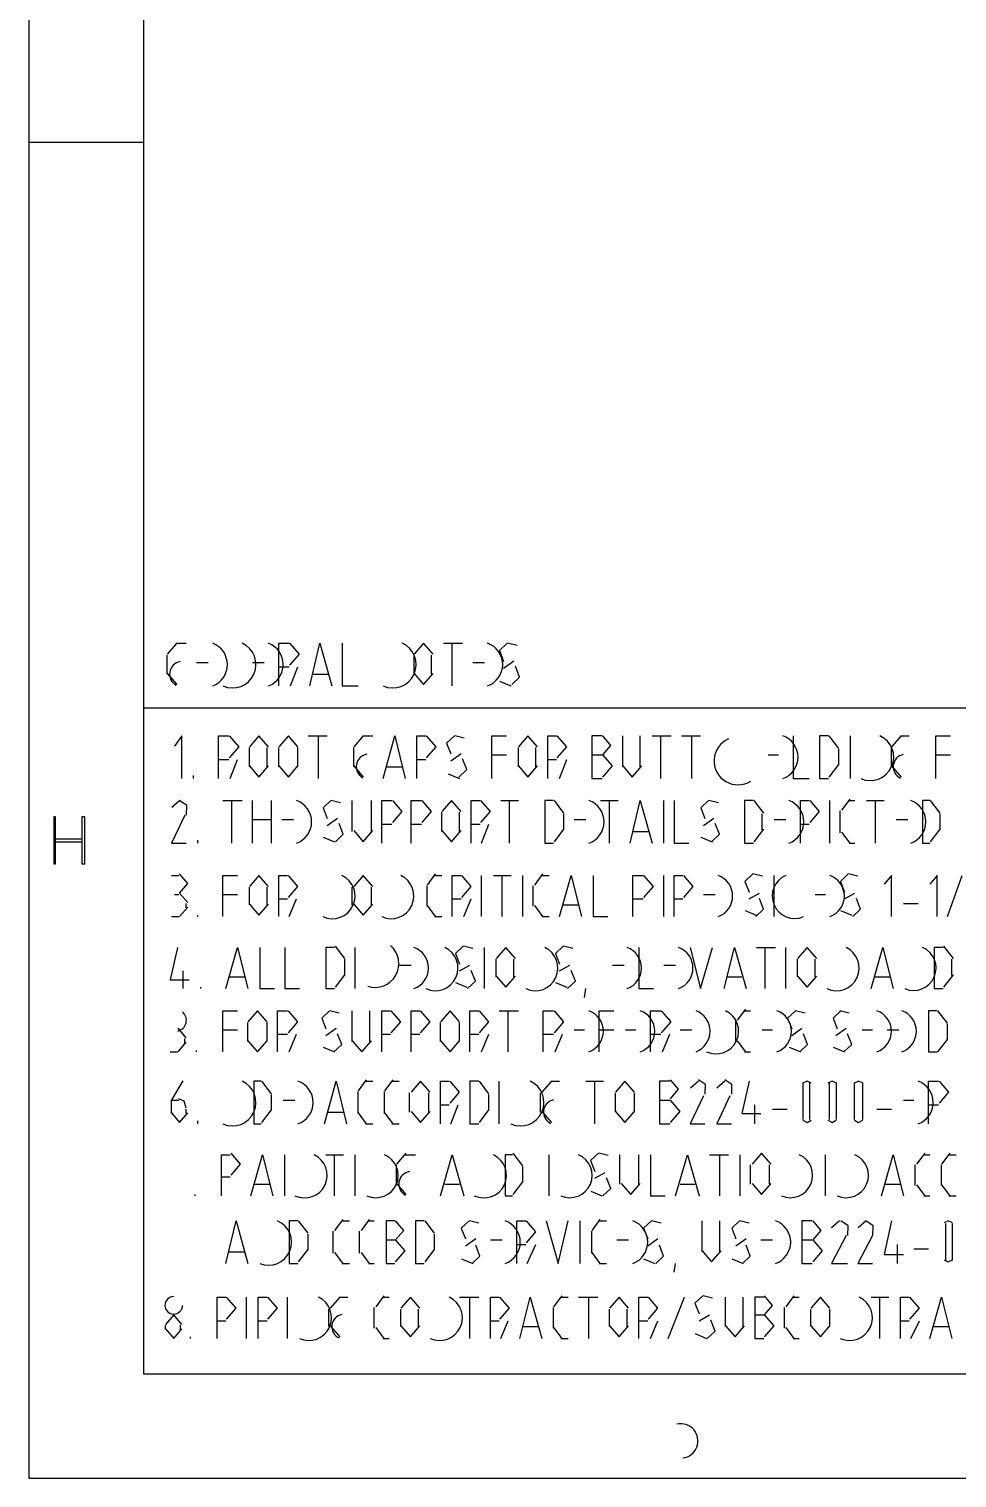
# Model space of a CAD drawing. Header units: millimetres. Extents: x 35 to 1147, y 31 to 824.
# Drawn here: x 42.9 to 118.7, y 31 to 149.3 of the extents above; entities that cross this region are included whole.
import ezdxf

# ---------------------------------------------------------------- set-up
doc = ezdxf.new("R2010")
doc.units = ezdxf.units.MM
for name, color, linetype in [('ARCS', 4, 'Continuous'), ('CURVES', 6, 'Continuous'), ('LINES', 7, 'Continuous'), ('RECTANGLES', 3, 'Continuous')]:
    doc.layers.add(name, color=color, linetype=linetype)

msp = doc.modelspace()

# ---------------------------------------------------------------- linework, layer by layer
at = {"layer": 'ARCS'}
for centre, radius, start, end in [((57.22, 97.42), 1.86, 290.7723, 69.2277), ((59.5, 97.42), 1.91, 245.8545, 65.8545), ((61.78, 97.42), 1.86, 290.7723, 69.2277), ((72.58, 97.42), 1.91, 245.8545, 65.8545), ((79.72, 97.42), 1.84, 289.0256, 70.9744), ((55.39, 96.64), 1.03, 98.8807, 242.0205), ((100.78, 89.56), 1.96, 113.8059, 302.0054), ((103.84, 89.86), 1.84, 289.0256, 70.9744), ((111.58, 89.86), 1.91, 245.8545, 65.8545), ((70.63, 89.08), 1.03, 98.8807, 242.0205), ((114.46, 89.08), 1.01, 100.6197, 246.3706), ((64.12, 84.58), 1.84, 289.0256, 70.9744), ((88, 84.58), 1.84, 289.0256, 70.9744), ((104.32, 84.58), 1.84, 289.0256, 70.9744), ((114.28, 84.58), 1.84, 289.0256, 70.9744), ((67.66, 78.52), 1.85, 245.0952, 65.0952), ((72.46, 78.52), 1.85, 245.0952, 65.0952), ((98.56, 78.52), 1.78, 289.6538, 70.3462), ((105.4, 78.52), 1.83, 113.1986, 293.1986), ((107.68, 78.52), 1.78, 289.6538, 70.3462), ((71.14, 73), 1.94, 252.0721, 49.1849), ((73.72, 72.64), 1.78, 289.6538, 70.3462), ((76.06, 72.64), 1.85, 245.0952, 65.0952), ((84.22, 72.64), 1.85, 245.0952, 65.0952), ((91.12, 72.64), 1.78, 289.6538, 70.3462), ((95.32, 72.64), 1.78, 289.6538, 70.3462), ((108.82, 72.64), 1.85, 245.0952, 65.0952), ((115.12, 72.64), 1.83, 246.8014, 66.8014), ((54.82, 68.38), 0.911, 282.9946, 49.7636), ((88, 67.48), 1.78, 289.6538, 70.3462), ((92.2, 67.48), 1.78, 289.6538, 70.3462), ((96.7, 67.48), 1.8, 291.4477, 68.5523), ((98.98, 67.48), 1.85, 245.0952, 65.0952), ((103.36, 67.48), 1.78, 289.6538, 70.3462), ((111.52, 67.48), 1.78, 289.6538, 70.3462), ((113.56, 67.48), 1.78, 289.6538, 70.3462), ((59.5, 61.66), 1.91, 245.8545, 65.8545), ((64.24, 61.66), 1.84, 289.0256, 70.9744), ((83.02, 61.66), 1.91, 245.8545, 65.8545), ((114.88, 61.66), 1.84, 289.0256, 70.9744), ((85.9, 60.88), 1.01, 100.6197, 246.3706), ((65.38, 55.72), 1.85, 245.0952, 65.0952), ((71.2, 55.72), 1.83, 246.8014, 66.8014), ((80.02, 55.72), 1.85, 245.0952, 65.0952), ((87.04, 55.72), 1.83, 246.8014, 66.8014), ((105.04, 55.72), 1.83, 246.8014, 66.8014), ((109.6, 55.72), 1.83, 246.8014, 66.8014), ((74.11, 55), 1.03, 98.8807, 242.0205), ((62.44, 50.26), 1.88, 247.5206, 67.5206), ((81.16, 50.26), 1.84, 289.0256, 70.9744), ((91.54, 50.26), 1.86, 290.7723, 69.2277), ((103.24, 50.26), 1.84, 289.0256, 70.9744), ((54.7, 45.1), 0.72, 90, 0), ((65.74, 44.08), 1.85, 245.0952, 65.0952), ((76.42, 44.08), 1.85, 245.0952, 65.0952), ((109.9, 44.08), 1.85, 245.0952, 65.0952), ((68.62, 43.36), 1.01, 100.6197, 246.3706), ((96.1, 34.03), 1.4, 276.9811, 103.0919)]:
    msp.add_arc(centre, radius, start, end, dxfattribs=at)
at = {"layer": 'CURVES'}
for p, q in [((54.94, 99.16), (54.16, 98.26)), ((63.28, 95.68), (63.28, 99.16)), ((63.28, 99.16), (64.12, 99.16)), ((64.96, 98.26), (64.18, 99.16)), ((64.18, 97.36), (64.96, 98.26)), ((65.8, 95.68), (66.64, 99.16)), ((66.64, 99.16), (67.6, 95.68)), ((68.44, 99.16), (68.44, 95.68)), ((75.1, 99.16), (74.32, 98.26)), ((75.88, 98.26), (75.1, 99.16)), ((81.94, 99.16), (81.3, 98.56)), ((81.3, 98.56), (81.64, 97.68)), ((82.73, 98.97), (81.96, 99.16)), ((82.94, 96.4), (82.6, 97.28)), ((54.16, 96.7), (54.94, 95.8)), ((74.32, 96.7), (75.1, 95.8)), ((75.1, 95.8), (75.88, 96.7)), ((81.31, 96.07), (82.23, 95.68)), ((82.3, 95.8), (82.94, 96.4)), ((68.44, 95.68), (69.76, 95.68)), ((55.36, 91.6), (54.76, 90.76)), ((55.36, 88.12), (55.36, 91.6)), ((58.36, 88.12), (58.36, 91.6)), ((58.36, 91.6), (59.2, 91.6)), ((60.04, 90.7), (59.26, 91.6)), ((61.66, 91.6), (60.88, 90.7)), ((62.44, 90.7), (61.66, 91.6)), ((64.06, 91.6), (63.28, 90.7)), ((64.84, 90.7), (64.06, 91.6)), ((70.18, 91.6), (69.4, 90.7)), ((71.8, 88.12), (72.76, 91.6)), ((72.76, 91.6), (73.6, 88.12)), ((74.56, 88.12), (74.56, 91.6)), ((74.56, 91.6), (75.28, 91.6)), ((76.12, 90.7), (75.34, 91.6)), ((77.62, 91.6), (76.98, 91)), ((78.41, 91.41), (77.64, 91.6)), ((80.68, 88.12), (80.68, 91.6)), ((80.68, 91.6), (81.88, 91.6)), ((83.62, 91.6), (82.84, 90.7)), ((84.4, 90.7), (83.62, 91.6)), ((85.24, 88.12), (85.24, 91.6)), ((85.24, 91.6), (85.96, 91.6)), ((86.8, 90.7), (86.02, 91.6)), ((89.68, 91.6), (88.84, 91.6)), ((88.84, 91.6), (88.84, 88.12)), ((90.4, 90.82), (89.74, 91.6)), ((105.28, 91.6), (105.28, 88.12)), ((108.16, 91.6), (107.44, 91.6)), ((107.44, 91.6), (107.44, 88.12)), ((109, 90.58), (108.22, 91.6)), ((114.1, 91.6), (113.32, 90.7)), ((116.92, 88.12), (116.92, 91.6)), ((116.92, 91.6), (118.12, 91.6)), ((59.26, 89.8), (60.04, 90.7)), ((75.34, 89.8), (76.12, 90.7)), ((76.98, 91), (77.32, 90.12)), ((86.02, 89.8), (86.8, 90.7)), ((89.74, 90.04), (90.4, 90.82)), ((90.52, 89.14), (89.74, 90.04)), ((60.88, 89.14), (61.66, 88.24)), ((61.66, 88.24), (62.44, 89.14)), ((63.28, 89.14), (64.06, 88.24)), ((64.06, 88.24), (64.84, 89.14)), ((69.4, 89.14), (70.18, 88.24)), ((77.98, 88.24), (78.62, 88.84)), ((78.62, 88.84), (78.28, 89.72)), ((82.84, 89.14), (83.62, 88.24)), ((83.62, 88.24), (84.4, 89.14)), ((89.74, 88.24), (90.52, 89.14)), ((91.36, 89.14), (92.14, 88.24)), ((92.14, 88.24), (92.92, 89.14)), ((108.22, 88.24), (109, 89.26)), ((113.32, 89.14), (114.1, 88.24)), ((77.11, 88.51), (78.03, 88.12)), ((105.28, 88.12), (106.6, 88.12)), ((109.9, 86.44), (109.24, 85.54)), ((55.19, 86.32), (54.54, 85.75)), ((55.76, 85.92), (55.18, 86.32)), ((55.74, 85.13), (55.76, 85.92)), ((67.54, 86.32), (66.9, 85.72)), ((66.9, 85.72), (67.24, 84.84)), ((68.33, 86.13), (67.56, 86.32)), ((71.68, 82.84), (71.68, 86.32)), ((71.68, 86.32), (72.52, 86.32)), ((73.36, 85.42), (72.58, 86.32)), ((72.58, 84.52), (73.36, 85.42)), ((74.08, 82.84), (74.08, 86.32)), ((74.08, 86.32), (74.92, 86.32)), ((75.76, 85.42), (74.98, 86.32)), ((74.98, 84.52), (75.76, 85.42)), ((77.38, 86.32), (76.6, 85.42)), ((78.16, 85.42), (77.38, 86.32)), ((79, 82.84), (79, 86.32)), ((79, 86.32), (79.72, 86.32)), ((80.56, 85.42), (79.78, 86.32)), ((79.78, 84.52), (80.56, 85.42)), ((85.72, 86.32), (85, 86.32)), ((85, 86.32), (85, 82.84)), ((86.56, 85.3), (85.78, 86.32)), ((91.96, 82.84), (92.8, 86.32)), ((92.8, 86.32), (93.76, 82.84)), ((95.56, 86.32), (95.56, 82.84)), ((98.38, 86.32), (97.74, 85.72)), ((97.74, 85.72), (98.08, 84.84)), ((99.17, 86.13), (98.4, 86.32)), ((102.04, 86.32), (101.32, 86.32)), ((101.32, 86.32), (101.32, 82.84)), ((102.88, 85.3), (102.1, 86.32)), ((105.88, 82.84), (105.88, 86.32)), ((105.88, 86.32), (106.6, 86.32)), ((107.44, 85.42), (106.66, 86.32)), ((106.66, 84.52), (107.44, 85.42)), ((116.44, 86.32), (115.84, 86.32)), ((115.84, 86.32), (115.84, 82.84)), ((117.28, 85.3), (116.5, 86.32)), ((55.6, 85.12), (54.52, 82.84)), ((68.54, 83.56), (68.2, 84.44)), ((99.26, 83.56), (98.92, 84.44)), ((54.52, 82.84), (55.72, 82.84)), ((66.91, 83.33), (67.83, 82.96)), ((67.9, 82.96), (68.54, 83.56)), ((69.4, 83.86), (70.18, 82.96)), ((70.18, 82.96), (70.96, 83.86)), ((76.6, 83.86), (77.38, 82.96)), ((77.38, 82.96), (78.16, 83.86)), ((85.78, 82.96), (86.56, 83.98)), ((95.56, 82.84), (96.76, 82.84)), ((97.75, 83.33), (98.67, 82.96)), ((98.62, 82.96), (99.26, 83.56)), ((102.1, 82.96), (102.88, 83.98)), ((109.24, 83.74), (109.9, 82.84)), ((116.5, 82.96), (117.28, 83.98)), ((55.84, 79.54), (55.18, 80.32)), ((55.18, 78.76), (55.84, 79.54)), ((58.72, 76.84), (58.72, 80.2)), ((58.72, 80.2), (59.92, 80.2)), ((61.66, 80.2), (60.88, 79.3)), ((62.44, 79.3), (61.66, 80.2)), ((63.28, 76.84), (63.28, 80.2)), ((63.28, 80.2), (64, 80.2)), ((64.84, 79.3), (64.06, 80.2)), ((64.06, 78.4), (64.84, 79.3)), ((70.18, 80.2), (69.4, 79.3)), ((70.96, 79.3), (70.18, 80.2)), ((76.06, 80.32), (75.4, 79.42)), ((77.44, 76.84), (77.44, 80.2)), ((77.44, 80.2), (78.16, 80.2)), ((79, 79.3), (78.22, 80.2)), ((78.22, 78.4), (79, 79.3)), ((84.82, 80.32), (84.16, 79.42)), ((86.2, 76.84), (87.16, 80.2)), ((87.16, 80.2), (88, 76.84)), ((88.96, 80.2), (88.96, 76.84)), ((92.2, 76.84), (92.2, 80.2)), ((92.2, 80.2), (93.04, 80.2)), ((93.88, 79.3), (93.1, 80.2)), ((93.1, 78.4), (93.88, 79.3)), ((95.56, 76.84), (95.56, 80.2)), ((95.56, 80.2), (96.28, 80.2)), ((97.12, 79.3), (96.34, 80.2)), ((96.34, 78.4), (97.12, 79.3)), ((101.98, 80.32), (101.34, 79.72)), ((101.34, 79.72), (101.68, 78.84)), ((102.77, 80.13), (102, 80.32)), ((109.78, 80.32), (109.14, 79.72)), ((109.14, 79.72), (109.48, 78.84)), ((110.57, 80.13), (109.8, 80.32)), ((113.32, 80.2), (112.72, 79.48)), ((113.32, 76.84), (113.32, 80.2)), ((117.04, 80.2), (116.44, 79.48)), ((117.04, 76.84), (117.04, 80.2)), ((55.84, 77.98), (55.18, 78.76)), ((102.86, 77.44), (102.52, 78.32)), ((110.78, 77.44), (110.44, 78.32)), ((55.18, 76.84), (55.84, 77.62)), ((60.88, 77.86), (61.66, 76.96)), ((61.66, 76.96), (62.44, 77.86)), ((69.4, 77.86), (70.18, 76.96)), ((70.18, 76.96), (70.96, 77.86)), ((75.4, 77.74), (76.06, 76.84)), ((84.16, 77.74), (84.82, 76.84)), ((101.35, 77.33), (102.27, 76.96)), ((102.22, 76.84), (102.86, 77.44)), ((109.15, 77.33), (110.07, 76.96)), ((110.14, 76.84), (110.78, 77.44)), ((88.96, 76.84), (90.16, 76.84)), ((55, 74.32), (54.4, 71.68)), ((58.96, 70.96), (59.92, 74.32)), ((59.92, 74.32), (60.76, 70.96)), ((61.72, 74.32), (61.72, 70.96)), ((63.76, 74.32), (63.76, 70.96)), ((67.84, 74.32), (67.12, 74.32)), ((67.12, 74.32), (67.12, 70.96)), ((68.68, 73.42), (67.9, 74.44)), ((78.34, 74.44), (77.7, 73.84)), ((77.7, 73.84), (78.04, 72.96)), ((79.13, 74.25), (78.36, 74.44)), ((81.82, 74.32), (81.04, 73.42)), ((82.6, 73.42), (81.82, 74.32)), ((86.5, 74.44), (85.86, 73.84)), ((85.86, 73.84), (86.2, 72.96)), ((87.29, 74.25), (86.52, 74.44)), ((92.68, 74.32), (92.68, 70.96)), ((96.88, 74.32), (97.72, 70.96)), ((97.72, 70.96), (98.68, 74.32)), ((99.64, 70.96), (100.48, 74.32)), ((100.48, 74.32), (101.44, 70.96)), ((106.42, 74.32), (105.64, 73.42)), ((107.2, 73.42), (106.42, 74.32)), ((111.64, 70.96), (112.6, 74.32)), ((112.6, 74.32), (113.44, 70.96)), ((117.52, 74.32), (116.8, 74.32)), ((116.8, 74.32), (116.8, 70.96)), ((118.36, 73.42), (117.58, 74.44)), ((79.34, 71.56), (79, 72.44)), ((87.5, 71.56), (87.16, 72.44)), ((54.4, 71.68), (55.96, 71.68)), ((67.9, 71.08), (68.68, 72.1)), ((77.71, 71.45), (78.63, 71.08)), ((78.7, 70.96), (79.34, 71.56)), ((81.04, 71.98), (81.82, 71.08)), ((81.82, 71.08), (82.6, 71.98)), ((85.87, 71.45), (86.79, 71.08)), ((86.86, 70.96), (87.5, 71.56)), ((105.64, 71.98), (106.42, 71.08)), ((106.42, 71.08), (107.2, 71.98)), ((117.58, 71.08), (118.36, 72.1)), ((61.72, 70.96), (62.92, 70.96)), ((63.76, 70.96), (64.96, 70.96)), ((92.68, 70.96), (93.88, 70.96)), ((58.72, 65.8), (58.72, 69.16)), ((58.72, 69.16), (59.92, 69.16)), ((61.54, 69.16), (60.76, 68.26)), ((62.32, 68.26), (61.54, 69.16)), ((63.16, 65.8), (63.16, 69.16)), ((63.16, 69.16), (64, 69.16)), ((64.84, 68.26), (64.06, 69.16)), ((67.42, 69.16), (66.78, 68.56)), ((68.21, 68.97), (67.44, 69.16)), ((71.68, 65.8), (71.68, 69.16)), ((71.68, 69.16), (72.4, 69.16)), ((73.24, 68.26), (72.46, 69.16)), ((74.08, 65.8), (74.08, 69.16)), ((74.08, 69.16), (74.8, 69.16)), ((75.64, 68.26), (74.86, 69.16)), ((77.26, 69.16), (76.48, 68.26)), ((78.04, 68.26), (77.26, 69.16)), ((78.88, 65.8), (78.88, 69.16)), ((78.88, 69.16), (79.6, 69.16)), ((80.44, 68.26), (79.66, 69.16)), ((84.88, 65.8), (84.88, 69.16)), ((84.88, 69.16), (85.72, 69.16)), ((86.56, 68.26), (85.78, 69.16)), ((89.44, 65.8), (89.44, 69.16)), ((89.44, 69.16), (90.64, 69.16)), ((93.64, 65.8), (93.64, 69.16)), ((93.64, 69.16), (94.48, 69.16)), ((95.32, 68.26), (94.54, 69.16)), ((101.38, 69.28), (100.72, 68.38)), ((105.46, 69.16), (104.82, 68.56)), ((106.25, 68.97), (105.48, 69.16)), ((109.18, 69.16), (108.54, 68.56)), ((109.85, 68.97), (109.08, 69.16)), ((117.04, 69.16), (116.32, 69.16)), ((116.32, 69.16), (116.32, 65.8)), ((117.88, 68.14), (117.1, 69.16)), ((55.72, 66.94), (55.06, 67.72)), ((64.06, 67.36), (64.84, 68.26)), ((66.78, 68.56), (67.12, 67.68)), ((72.46, 67.36), (73.24, 68.26)), ((74.86, 67.36), (75.64, 68.26)), ((79.66, 67.36), (80.44, 68.26)), ((85.78, 67.36), (86.56, 68.26)), ((94.54, 67.36), (95.32, 68.26)), ((104.82, 68.56), (105.16, 67.68)), ((108.54, 68.56), (108.88, 67.68)), ((55.06, 65.8), (55.72, 66.58)), ((60.76, 66.7), (61.54, 65.8)), ((61.54, 65.8), (62.32, 66.7)), ((67.78, 65.8), (68.42, 66.4)), ((68.42, 66.4), (68.08, 67.28)), ((69.28, 66.7), (70.06, 65.8)), ((70.06, 65.8), (70.84, 66.7)), ((76.48, 66.7), (77.26, 65.8)), ((77.26, 65.8), (78.04, 66.7)), ((100.72, 66.7), (101.38, 65.8)), ((105.82, 65.8), (106.46, 66.4)), ((106.46, 66.4), (106.12, 67.28)), ((109.42, 65.8), (110.06, 66.4)), ((110.06, 66.4), (109.72, 67.28)), ((117.1, 65.8), (117.88, 66.82)), ((66.91, 66.17), (67.83, 65.8)), ((104.95, 66.17), (105.87, 65.8)), ((108.55, 66.17), (109.47, 65.8)), ((55.43, 63.42), (54.52, 61.89)), ((61.84, 63.4), (61.24, 63.4)), ((61.24, 63.4), (61.24, 59.92)), ((62.68, 62.38), (61.9, 63.4)), ((67, 59.92), (67.96, 63.4)), ((67.96, 63.4), (68.8, 59.92)), ((70.42, 63.52), (69.76, 62.62)), ((72.58, 63.52), (71.92, 62.62)), ((74.86, 63.4), (74.08, 62.5)), ((75.64, 62.5), (74.86, 63.4)), ((76.48, 59.92), (76.48, 63.4)), ((76.48, 63.4), (77.2, 63.4)), ((78.04, 62.5), (77.26, 63.4)), ((79.6, 63.4), (78.88, 63.4)), ((78.88, 63.4), (78.88, 59.92)), ((80.44, 62.38), (79.66, 63.4)), ((85.54, 63.4), (84.76, 62.5)), ((91.54, 63.4), (90.76, 62.5)), ((92.32, 62.5), (91.54, 63.4)), ((95.2, 63.4), (94.36, 63.4)), ((94.36, 63.4), (94.36, 59.92)), ((95.92, 62.74), (95.26, 63.52)), ((95.26, 61.96), (95.92, 62.74)), ((97.55, 63.4), (96.9, 62.83)), ((98.12, 63.12), (97.54, 63.52)), ((98.1, 62.33), (98.12, 63.12)), ((99.71, 63.4), (99.06, 62.83)), ((100.28, 63.12), (99.7, 63.52)), ((100.26, 62.33), (100.28, 63.12)), ((101.68, 63.4), (101.08, 60.76)), ((106.07, 63.29), (106.07, 60.27)), ((106.42, 63.4), (106.08, 63.23)), ((106.76, 63.23), (106.42, 63.4)), ((106.65, 60.27), (106.65, 63.29)), ((108.46, 63.4), (108.12, 63.23)), ((108.23, 63.29), (108.23, 60.27)), ((108.8, 63.23), (108.46, 63.4)), ((108.81, 60.27), (108.81, 63.29)), ((110.27, 63.29), (110.27, 60.27)), ((110.62, 63.4), (110.28, 63.23)), ((110.96, 63.23), (110.62, 63.4)), ((110.97, 60.27), (110.97, 63.29)), ((116.32, 59.92), (116.32, 63.4)), ((116.32, 63.4), (117.16, 63.4)), ((118, 62.5), (117.22, 63.4)), ((55.56, 61.77), (55.11, 61.95)), ((55.72, 61.21), (55.56, 61.77)), ((77.26, 61.6), (78.04, 62.5)), ((96.04, 60.94), (95.26, 61.84)), ((97.96, 62.2), (96.88, 59.92)), ((100.12, 62.2), (99.04, 59.92)), ((117.22, 61.6), (118, 62.5)), ((54.52, 60.82), (55.18, 60.04)), ((55.18, 60.04), (55.84, 60.82)), ((61.9, 60.04), (62.68, 61.06)), ((69.76, 60.82), (70.42, 59.92)), ((71.92, 60.82), (72.58, 59.92)), ((74.08, 60.94), (74.86, 60.04)), ((74.86, 60.04), (75.64, 60.94)), ((79.66, 60.04), (80.44, 61.06)), ((84.76, 60.94), (85.54, 60.04)), ((90.76, 60.94), (91.54, 60.04)), ((91.54, 60.04), (92.32, 60.94)), ((95.26, 60.04), (96.04, 60.94)), ((101.08, 60.76), (102.64, 60.76)), ((96.88, 59.92), (98.08, 59.92)), ((99.04, 59.92), (100.24, 59.92)), ((106.08, 60.21), (106.42, 60.04)), ((106.42, 60.04), (106.76, 60.21)), ((108.12, 60.21), (108.46, 60.04)), ((108.46, 60.04), (108.8, 60.21)), ((110.28, 60.21), (110.62, 60.04)), ((110.62, 60.04), (110.96, 60.21)), ((58.6, 54.04), (58.6, 57.4)), ((58.6, 57.4), (59.32, 57.4)), ((60.16, 56.62), (59.38, 57.52)), ((61, 54.04), (61.96, 57.4)), ((61.96, 57.4), (62.8, 54.04)), ((73.66, 57.52), (72.88, 56.62)), ((76.48, 54.04), (77.44, 57.4)), ((77.44, 57.4), (78.4, 54.04)), ((82.36, 57.4), (81.76, 57.4)), ((81.76, 57.4), (81.76, 54.04)), ((83.2, 56.5), (82.42, 57.52)), ((89.38, 57.52), (88.74, 56.92)), ((88.74, 56.92), (89.08, 56.04)), ((90.17, 57.33), (89.4, 57.52)), ((93.64, 57.4), (93.64, 54.04)), ((95.68, 54.04), (96.64, 57.4)), ((96.64, 57.4), (97.6, 54.04)), ((102.7, 57.52), (101.92, 56.62)), ((103.48, 56.62), (102.7, 57.52)), ((112.48, 54.04), (113.44, 57.4)), ((113.44, 57.4), (114.28, 54.04)), ((116.02, 57.52), (115.36, 56.62)), ((118.06, 57.52), (117.4, 56.62)), ((59.38, 55.72), (60.16, 56.62)), ((72.88, 55.06), (73.66, 54.16)), ((82.42, 54.16), (83.2, 55.18)), ((88.75, 54.43), (89.67, 54.04)), ((89.74, 54.04), (90.38, 54.64)), ((90.38, 54.64), (90.04, 55.52)), ((91.24, 55.06), (92.02, 54.16)), ((92.02, 54.16), (92.8, 55.06)), ((101.92, 55.06), (102.7, 54.16)), ((102.7, 54.16), (103.48, 55.06)), ((115.36, 54.94), (116.02, 54.04)), ((117.4, 54.94), (118.06, 54.04)), ((93.64, 54.04), (94.84, 54.04)), ((68.5, 52.12), (67.84, 51.22)), ((70.66, 52.12), (70, 51.22)), ((89.5, 52.12), (88.84, 51.22)), ((58.96, 48.52), (59.8, 52)), ((59.8, 52), (60.76, 48.52)), ((64.84, 52), (64.12, 52)), ((64.12, 52), (64.12, 48.52)), ((65.68, 50.98), (64.9, 52)), ((72.76, 52), (72.04, 52)), ((72.04, 52), (72.04, 48.52)), ((73.48, 51.22), (72.82, 52)), ((72.82, 50.44), (73.48, 51.22)), ((75.16, 52), (74.44, 52)), ((74.44, 52), (74.44, 48.52)), ((76, 50.98), (75.22, 52)), ((78.82, 52), (78.18, 51.4)), ((78.18, 51.4), (78.52, 50.52)), ((79.61, 51.81), (78.84, 52)), ((82.72, 48.52), (82.72, 52)), ((82.72, 52), (83.44, 52)), ((84.28, 51.1), (83.5, 52)), ((83.5, 50.2), (84.28, 51.1)), ((85.12, 52), (86.08, 48.52)), ((86.08, 48.52), (86.92, 52)), ((93.7, 52), (93.06, 51.4)), ((93.06, 51.4), (93.4, 50.52)), ((94.49, 51.81), (93.72, 52)), ((100.9, 52), (100.26, 51.4)), ((100.26, 51.4), (100.6, 50.52)), ((101.69, 51.81), (100.92, 52)), ((106.84, 52), (106, 52)), ((106, 52), (106, 48.52)), ((107.56, 51.22), (106.9, 52)), ((106.9, 50.44), (107.56, 51.22)), ((109.07, 52), (108.42, 51.43)), ((109.76, 51.6), (109.18, 52)), ((109.74, 50.81), (109.76, 51.6)), ((111.23, 52), (110.58, 51.43)), ((111.8, 51.6), (111.22, 52)), ((111.78, 50.81), (111.8, 51.6)), ((113.32, 52), (112.72, 49.24)), ((117.94, 52), (117.6, 51.83)), ((117.71, 51.77), (117.71, 48.75)), ((118.28, 51.83), (117.94, 52)), ((118.29, 48.75), (118.29, 51.77)), ((73.6, 49.54), (72.82, 50.44)), ((79.7, 49.12), (79.36, 50)), ((94.7, 49.12), (94.36, 50)), ((101.78, 49.12), (101.44, 50)), ((107.68, 49.54), (106.9, 50.44)), ((109.6, 50.8), (108.4, 48.52)), ((111.76, 50.8), (110.56, 48.52)), ((64.9, 48.64), (65.68, 49.66)), ((67.84, 49.42), (68.5, 48.52)), ((70, 49.42), (70.66, 48.52)), ((72.82, 48.64), (73.6, 49.54)), ((75.22, 48.64), (76, 49.66)), ((78.19, 48.91), (79.11, 48.52)), ((79.06, 48.52), (79.7, 49.12)), ((88.84, 49.42), (89.5, 48.52)), ((93.07, 48.91), (93.99, 48.52)), ((94.06, 48.52), (94.7, 49.12)), ((97.84, 49.54), (98.62, 48.64)), ((98.62, 48.64), (99.4, 49.54)), ((100.27, 48.91), (101.19, 48.52)), ((101.14, 48.52), (101.78, 49.12)), ((106.9, 48.64), (107.68, 49.54)), ((108.4, 48.52), (109.72, 48.52)), ((110.56, 48.52), (111.76, 48.52)), ((112.72, 49.24), (114.28, 49.24)), ((117.6, 48.81), (117.94, 48.64)), ((117.94, 48.64), (118.28, 48.81)), ((58.24, 42.4), (58.24, 45.76)), ((58.24, 45.76), (58.96, 45.76)), ((59.8, 44.86), (59.02, 45.76)), ((61.6, 42.4), (61.6, 45.76)), ((61.6, 45.76), (62.32, 45.76)), ((63.16, 44.86), (62.38, 45.76)), ((68.26, 45.76), (67.48, 44.86)), ((71.86, 45.88), (71.2, 44.98)), ((74.02, 45.76), (73.24, 44.86)), ((74.8, 44.86), (74.02, 45.76)), ((80.56, 42.4), (80.56, 45.76)), ((80.56, 45.76), (81.28, 45.76)), ((82.12, 44.86), (81.34, 45.76)), ((82.96, 42.4), (83.8, 45.76)), ((83.8, 45.76), (84.76, 42.4)), ((86.38, 45.88), (85.72, 44.98)), ((91.06, 45.76), (90.28, 44.86)), ((91.84, 44.86), (91.06, 45.76)), ((92.68, 42.4), (92.68, 45.76)), ((92.68, 45.76), (93.4, 45.76)), ((94.24, 44.86), (93.46, 45.76)), ((97.9, 45.88), (97.26, 45.28)), ((97.26, 45.28), (97.6, 44.4)), ((98.69, 45.69), (97.92, 45.88)), ((102.88, 45.76), (102.16, 45.76)), ((102.16, 45.76), (102.16, 42.4)), ((103.6, 45.1), (102.94, 45.88)), ((102.94, 44.32), (103.6, 45.1)), ((105.34, 45.88), (104.68, 44.98)), ((107.5, 45.76), (106.72, 44.86)), ((108.28, 44.86), (107.5, 45.76)), ((114.04, 42.4), (114.04, 45.76)), ((114.04, 45.76), (114.76, 45.76)), ((115.6, 44.86), (114.82, 45.76)), ((116.44, 42.4), (117.4, 45.76)), ((117.4, 45.76), (118.24, 42.4)), ((54.7, 44.32), (54.04, 43.54)), ((55.36, 43.54), (54.7, 44.32)), ((59.02, 43.96), (59.8, 44.86)), ((62.38, 43.96), (63.16, 44.86)), ((81.34, 43.96), (82.12, 44.86)), ((93.46, 43.96), (94.24, 44.86)), ((98.9, 43), (98.56, 43.88)), ((103.72, 43.42), (102.94, 44.32)), ((114.82, 43.96), (115.6, 44.86)), ((54.04, 43.18), (54.7, 42.4)), ((54.7, 42.4), (55.36, 43.18)), ((67.48, 43.42), (68.26, 42.52)), ((71.2, 43.3), (71.86, 42.4)), ((73.24, 43.42), (74.02, 42.52)), ((74.02, 42.52), (74.8, 43.42)), ((85.72, 43.3), (86.38, 42.4)), ((90.28, 43.42), (91.06, 42.52)), ((91.06, 42.52), (91.84, 43.42)), ((97.27, 42.79), (98.19, 42.4)), ((98.26, 42.4), (98.9, 43)), ((99.76, 43.42), (100.54, 42.52)), ((100.54, 42.52), (101.32, 43.42)), ((102.94, 42.52), (103.72, 43.42)), ((104.68, 43.3), (105.34, 42.4)), ((106.72, 43.42), (107.5, 42.52)), ((107.5, 42.52), (108.28, 43.42))]:
    msp.add_line(p, q, dxfattribs=at)
at = {"layer": 'LINES'}
for p, q in [((42.88, 140.08), (52.24, 140.08)), ((54.88, 99.16), (55.72, 99.16)), ((76.72, 99.16), (78.28, 99.16)), ((77.44, 95.68), (77.44, 99.16)), ((54.16, 96.64), (54.16, 98.2)), ((56.56, 97.6), (57.52, 97.6)), ((61.12, 97.6), (62.08, 97.6)), ((63.28, 97.24), (64.12, 97.24)), ((64.24, 95.68), (64.84, 97.24)), ((74.32, 96.64), (74.32, 98.2)), ((75.76, 96.64), (75.76, 98.2)), ((79.12, 97.6), (80.08, 97.6)), ((81.64, 97.12), (82.48, 97.72)), ((66.04, 96.64), (67.36, 96.64)), ((52.24, 93.88), (1137.16, 93.88)), ((65.68, 91.6), (67.24, 91.6)), ((66.52, 88.12), (66.52, 91.6)), ((70.12, 91.6), (70.96, 91.6)), ((91.36, 89.08), (91.36, 91.6)), ((92.8, 89.08), (92.8, 91.6)), ((93.76, 91.6), (95.32, 91.6)), ((94.48, 88.12), (94.48, 91.6)), ((96.16, 91.6), (97.72, 91.6)), ((97, 88.12), (97, 91.6)), ((109.96, 88.12), (109.96, 91.6)), ((114.04, 91.6), (114.76, 91.6)), ((60.88, 89.08), (60.88, 90.64)), ((62.32, 89.08), (62.32, 90.64)), ((63.28, 89.08), (63.28, 90.64)), ((64.84, 89.08), (64.84, 90.64)), ((69.4, 89.08), (69.4, 90.64)), ((77.32, 89.56), (78.16, 90.16)), ((80.68, 90.04), (81.88, 90.04)), ((82.84, 89.08), (82.84, 90.64)), ((84.28, 89.08), (84.28, 90.64)), ((88.84, 90.04), (89.68, 90.04)), ((103.24, 90.04), (104.08, 90.04)), ((109, 89.2), (109, 90.52)), ((113.32, 89.08), (113.32, 90.64)), ((116.92, 90.04), (118.12, 90.04)), ((58.36, 89.68), (59.2, 89.68)), ((59.32, 88.12), (59.92, 89.68)), ((72.04, 89.08), (73.36, 89.08)), ((74.56, 89.68), (75.28, 89.68)), ((85.24, 89.68), (85.96, 89.68)), ((86.2, 88.12), (86.8, 89.68)), ((56.32, 88.12), (56.32, 88.36)), ((88.84, 88.12), (89.68, 88.12)), ((107.44, 88.12), (108.16, 88.12)), ((58.72, 86.32), (60.28, 86.32)), ((59.44, 82.84), (59.44, 86.32)), ((61.12, 82.84), (61.12, 86.32)), ((62.68, 82.84), (62.68, 86.32)), ((69.28, 83.8), (69.28, 86.32)), ((70.84, 83.8), (70.84, 86.32)), ((76.6, 83.8), (76.6, 85.36)), ((78.04, 83.8), (78.04, 85.36)), ((81.4, 86.32), (82.84, 86.32)), ((82.12, 82.84), (82.12, 86.32)), ((86.56, 83.92), (86.56, 85.24)), ((89.56, 86.32), (91, 86.32)), ((90.28, 82.84), (90.28, 86.32)), ((94.72, 82.84), (94.72, 86.32)), ((102.76, 83.92), (102.76, 85.24)), ((108.28, 82.84), (108.28, 86.32)), ((109.12, 83.68), (109.12, 85.48)), ((109.84, 86.32), (110.32, 86.32)), ((111.28, 86.32), (112.72, 86.32)), ((112, 82.84), (112, 86.32)), ((117.28, 83.92), (117.28, 85.24)), ((61.12, 84.76), (62.68, 84.76)), ((63.52, 84.76), (64.48, 84.76)), ((67.24, 84.28), (68.08, 84.88)), ((71.68, 84.4), (72.52, 84.4)), ((74.08, 84.4), (74.92, 84.4)), ((79, 84.4), (79.72, 84.4)), ((79.84, 82.84), (80.44, 84.4)), ((87.4, 84.76), (88.36, 84.76)), ((97.96, 84.28), (98.8, 84.88)), ((103.72, 84.76), (104.68, 84.76)), ((105.88, 84.4), (106.6, 84.4)), ((113.68, 84.76), (114.64, 84.76)), ((45.04, 83.2), (47.2, 83.2)), ((45.04, 82.96), (47.2, 82.96)), ((56.68, 82.84), (56.68, 83.08)), ((85, 82.84), (85.72, 82.84)), ((92.2, 83.8), (93.52, 83.8)), ((101.32, 82.84), (102.04, 82.84)), ((109.84, 82.84), (110.32, 82.84)), ((115.84, 82.84), (116.44, 82.84)), ((54.52, 80.2), (55.12, 80.2)), ((75.4, 77.68), (75.4, 79.36)), ((76, 80.2), (76.6, 80.2)), ((79.84, 76.84), (79.84, 80.2)), ((80.8, 80.2), (82.24, 80.2)), ((81.52, 76.84), (81.52, 80.2)), ((83.2, 76.84), (83.2, 80.2)), ((84.04, 77.68), (84.04, 79.36)), ((84.76, 80.2), (85.36, 80.2)), ((94.72, 76.84), (94.72, 80.2)), ((103.72, 76.84), (103.72, 80.2)), ((117.88, 76.84), (119.08, 80.2)), ((54.76, 78.64), (55.12, 78.64)), ((58.72, 78.64), (59.92, 78.64)), ((60.88, 77.8), (60.88, 79.24)), ((62.32, 77.8), (62.32, 79.24)), ((63.28, 78.28), (64, 78.28)), ((64.12, 76.84), (64.72, 78.28)), ((69.28, 77.8), (69.28, 79.24)), ((70.84, 77.8), (70.84, 79.24)), ((77.44, 78.28), (78.16, 78.28)), ((78.4, 76.84), (79, 78.28)), ((92.2, 78.28), (93.04, 78.28)), ((95.56, 78.28), (96.28, 78.28)), ((97.96, 78.64), (98.92, 78.64)), ((101.68, 78.28), (102.52, 78.76)), ((107.08, 78.64), (107.92, 78.64)), ((109.48, 78.28), (110.32, 78.76)), ((55.72, 77.56), (55.72, 77.92)), ((56.68, 76.84), (56.68, 76.96)), ((86.44, 77.8), (87.76, 77.8)), ((114.28, 77.92), (115.48, 77.92)), ((54.52, 76.84), (55.12, 76.84)), ((76, 76.84), (76.6, 76.84)), ((84.76, 76.84), (85.36, 76.84)), ((68.68, 72.04), (68.68, 73.36)), ((69.52, 70.96), (69.52, 74.32)), ((80.08, 70.96), (80.08, 74.32)), ((81.04, 71.92), (81.04, 73.36)), ((82.48, 71.92), (82.48, 73.36)), ((102.28, 74.32), (103.84, 74.32)), ((103, 70.96), (103, 74.32)), ((104.68, 70.96), (104.68, 74.32)), ((105.64, 71.92), (105.64, 73.36)), ((107.08, 71.92), (107.08, 73.36)), ((118.24, 72.04), (118.24, 73.36)), ((55.48, 70.96), (55.48, 72.4)), ((73.12, 72.88), (74.08, 72.88)), ((78.04, 72.4), (78.88, 72.88)), ((86.2, 72.4), (87.04, 72.88)), ((90.52, 72.88), (91.48, 72.88)), ((94.72, 72.88), (95.68, 72.88)), ((56.92, 70.96), (56.92, 71.08)), ((59.2, 71.92), (60.52, 71.92)), ((99.88, 71.92), (101.08, 71.92)), ((111.88, 71.92), (113.2, 71.92)), ((67.12, 70.96), (67.84, 70.96)), ((88.24, 70.24), (88.36, 70.96)), ((116.8, 70.96), (117.52, 70.96)), ((69.28, 66.64), (69.28, 69.16)), ((70.72, 66.64), (70.72, 69.16)), ((81.28, 69.16), (82.84, 69.16)), ((82, 65.8), (82, 69.16)), ((101.32, 69.16), (101.8, 69.16)), ((58.72, 67.6), (59.92, 67.6)), ((60.76, 66.64), (60.76, 68.2)), ((62.32, 66.64), (62.32, 68.2)), ((67.12, 67.12), (67.96, 67.72)), ((76.48, 66.64), (76.48, 68.2)), ((78.04, 66.64), (78.04, 68.2)), ((87.4, 67.6), (88.24, 67.6)), ((89.44, 67.6), (90.64, 67.6)), ((91.6, 67.6), (92.44, 67.6)), ((96.04, 67.6), (97, 67.6)), ((100.6, 66.64), (100.6, 68.32)), ((102.76, 67.6), (103.6, 67.6)), ((105.16, 67.12), (106, 67.72)), ((108.76, 67.12), (109.6, 67.72)), ((110.92, 67.6), (111.76, 67.6)), ((112.96, 67.6), (113.92, 67.6)), ((117.88, 66.76), (117.88, 68.08)), ((55.6, 66.52), (55.6, 66.88)), ((63.16, 67.24), (64, 67.24)), ((64.12, 65.8), (64.72, 67.24)), ((71.68, 67.24), (72.4, 67.24)), ((74.08, 67.24), (74.8, 67.24)), ((78.88, 67.24), (79.6, 67.24)), ((79.84, 65.8), (80.44, 67.24)), ((84.88, 67.24), (85.72, 67.24)), ((85.84, 65.8), (86.44, 67.24)), ((93.64, 67.24), (94.48, 67.24)), ((94.6, 65.8), (95.2, 67.24)), ((54.4, 65.8), (55, 65.8)), ((56.56, 65.8), (56.56, 65.92)), ((101.32, 65.8), (101.8, 65.8)), ((116.32, 65.8), (117.04, 65.8)), ((70.36, 63.4), (70.96, 63.4)), ((72.52, 63.4), (73.12, 63.4)), ((81.28, 59.92), (81.28, 63.4)), ((85.48, 63.4), (86.2, 63.4)), ((88.36, 63.4), (89.8, 63.4)), ((89.08, 59.92), (89.08, 63.4)), ((54.52, 60.76), (54.52, 61.84)), ((54.52, 61.84), (55.12, 61.84)), ((62.68, 61), (62.68, 62.32)), ((63.64, 61.84), (64.6, 61.84)), ((69.76, 60.76), (69.76, 62.56)), ((71.92, 60.76), (71.92, 62.56)), ((73.96, 60.88), (73.96, 62.44)), ((75.52, 60.88), (75.52, 62.44)), ((80.44, 61), (80.44, 62.32)), ((84.64, 60.88), (84.64, 62.44)), ((90.76, 60.88), (90.76, 62.44)), ((92.32, 60.88), (92.32, 62.44)), ((94.36, 61.84), (95.2, 61.84)), ((114.28, 61.84), (115.12, 61.84)), ((55.72, 60.76), (55.72, 61.12)), ((67.24, 60.88), (68.56, 60.88)), ((76.48, 61.48), (77.2, 61.48)), ((77.32, 59.92), (77.92, 61.48)), ((102.16, 59.92), (102.16, 61.48)), ((103.6, 61.12), (104.8, 61.12)), ((112.12, 61.12), (113.32, 61.12)), ((116.32, 61.48), (117.16, 61.48)), ((56.68, 59.92), (56.68, 60.16)), ((61.24, 59.92), (61.84, 59.92)), ((70.36, 59.92), (70.96, 59.92)), ((72.52, 59.92), (73.12, 59.92)), ((78.88, 59.92), (79.6, 59.92)), ((94.36, 59.92), (95.2, 59.92)), ((63.76, 54.04), (63.76, 57.4)), ((67.12, 57.4), (68.56, 57.4)), ((67.84, 54.04), (67.84, 57.4)), ((69.52, 54.04), (69.52, 57.4)), ((73.6, 57.4), (74.44, 57.4)), ((85.36, 54.04), (85.36, 57.4)), ((91.12, 55), (91.12, 57.4)), ((92.68, 55), (92.68, 57.4)), ((98.44, 57.4), (100, 57.4)), ((99.28, 54.04), (99.28, 57.4)), ((100.96, 54.04), (100.96, 57.4)), ((107.92, 54.04), (107.92, 57.4)), ((115.96, 57.4), (116.44, 57.4)), ((118, 57.4), (118.6, 57.4)), ((72.88, 55), (72.88, 56.56)), ((83.2, 55.12), (83.2, 56.44)), ((89.08, 55.48), (89.92, 55.96)), ((101.8, 55), (101.8, 56.56)), ((103.36, 55), (103.36, 56.56)), ((115.24, 54.88), (115.24, 56.56)), ((117.4, 54.88), (117.4, 56.56)), ((58.6, 55.6), (59.32, 55.6)), ((61.24, 55), (62.56, 55)), ((76.84, 55), (78.04, 55)), ((96.04, 55), (97.24, 55)), ((112.72, 55), (114.04, 55)), ((56.44, 54.04), (56.44, 54.16)), ((81.76, 54.04), (82.36, 54.04)), ((115.96, 54.04), (116.44, 54.04)), ((118, 54.04), (118.6, 54.04)), ((65.68, 49.6), (65.68, 50.92)), ((67.72, 49.36), (67.72, 51.16)), ((68.44, 52), (69.04, 52)), ((69.88, 49.36), (69.88, 51.16)), ((70.6, 52), (71.08, 52)), ((76, 49.6), (76, 50.92)), ((87.88, 48.52), (87.88, 52)), ((88.84, 49.36), (88.84, 51.16)), ((89.44, 52), (90.04, 52)), ((97.84, 49.48), (97.84, 52)), ((99.28, 49.48), (99.28, 52)), ((72.04, 50.44), (72.76, 50.44)), ((78.52, 49.96), (79.36, 50.56)), ((80.56, 50.44), (81.52, 50.44)), ((82.72, 50.08), (83.44, 50.08)), ((83.56, 48.52), (84.28, 50.08)), ((90.88, 50.44), (91.84, 50.44)), ((93.4, 49.96), (94.24, 50.56)), ((100.6, 49.96), (101.44, 50.56)), ((102.64, 50.44), (103.6, 50.44)), ((106, 50.44), (106.84, 50.44)), ((113.8, 48.52), (113.8, 50.08)), ((115.12, 49.72), (116.32, 49.72)), ((59.2, 49.48), (60.52, 49.48)), ((64.12, 48.52), (64.84, 48.52)), ((68.44, 48.52), (69.04, 48.52)), ((70.6, 48.52), (71.08, 48.52)), ((72.04, 48.52), (72.76, 48.52)), ((74.44, 48.52), (75.16, 48.52)), ((89.44, 48.52), (90.04, 48.52)), ((95.56, 47.8), (95.68, 48.52)), ((106, 48.52), (106.84, 48.52)), ((60.64, 42.4), (60.64, 45.76)), ((64, 42.4), (64, 45.76)), ((68.2, 45.76), (68.92, 45.76)), ((71.8, 45.76), (72.28, 45.76)), ((78.04, 45.76), (79.6, 45.76)), ((78.88, 42.4), (78.88, 45.76)), ((86.32, 45.76), (86.92, 45.76)), ((87.76, 45.76), (89.32, 45.76)), ((88.6, 42.4), (88.6, 45.76)), ((95.08, 42.4), (96.4, 45.76)), ((99.76, 43.36), (99.76, 45.76)), ((101.2, 43.36), (101.2, 45.76)), ((105.28, 45.76), (105.76, 45.76)), ((111.64, 45.76), (113.08, 45.76)), ((112.36, 42.4), (112.36, 45.76)), ((58.24, 43.84), (58.96, 43.84)), ((61.6, 43.84), (62.32, 43.84)), ((67.36, 43.36), (67.36, 44.8)), ((71.08, 43.24), (71.08, 44.92)), ((73.24, 43.36), (73.24, 44.8)), ((74.68, 43.36), (74.68, 44.8)), ((80.56, 43.84), (81.28, 43.84)), ((81.4, 42.4), (82, 43.84)), ((85.72, 43.24), (85.72, 44.92)), ((90.28, 43.36), (90.28, 44.8)), ((91.72, 43.36), (91.72, 44.8)), ((92.68, 43.84), (93.4, 43.84)), ((93.64, 42.4), (94.24, 43.84)), ((97.6, 43.84), (98.44, 44.32)), ((102.16, 44.32), (102.88, 44.32)), ((104.56, 43.24), (104.56, 44.92)), ((106.72, 43.36), (106.72, 44.8)), ((108.28, 43.36), (108.28, 44.8)), ((114.04, 43.84), (114.76, 43.84)), ((114.88, 42.4), (115.6, 43.84)), ((54.04, 43.12), (54.04, 43.48)), ((55.24, 43.12), (55.24, 43.48)), ((83.2, 43.36), (84.52, 43.36)), ((116.68, 43.36), (118, 43.36)), ((56.08, 42.4), (56.08, 42.52)), ((71.8, 42.4), (72.28, 42.4)), ((86.32, 42.4), (86.92, 42.4)), ((102.16, 42.4), (102.88, 42.4)), ((105.28, 42.4), (105.76, 42.4))]:
    msp.add_line(p, q, dxfattribs=at)
at = {"layer": 'RECTANGLES'}
for p, q in [((42.88, 811.36), (42.88, 31)), ((52.24, 802.72), (52.24, 39.52)), ((45.04, 85), (44.92, 85)), ((44.92, 85), (44.92, 81.16)), ((45.04, 81.16), (45.04, 85)), ((47.44, 85), (47.2, 85)), ((47.2, 85), (47.2, 81.16)), ((47.44, 81.16), (47.44, 85)), ((44.92, 81.16), (45.04, 81.16)), ((47.2, 81.16), (47.44, 81.16)), ((52.24, 39.52), (1137.16, 39.52)), ((42.88, 31), (1146.64, 31))]:
    msp.add_line(p, q, dxfattribs=at)

doc.saveas('drawing.dxf')
